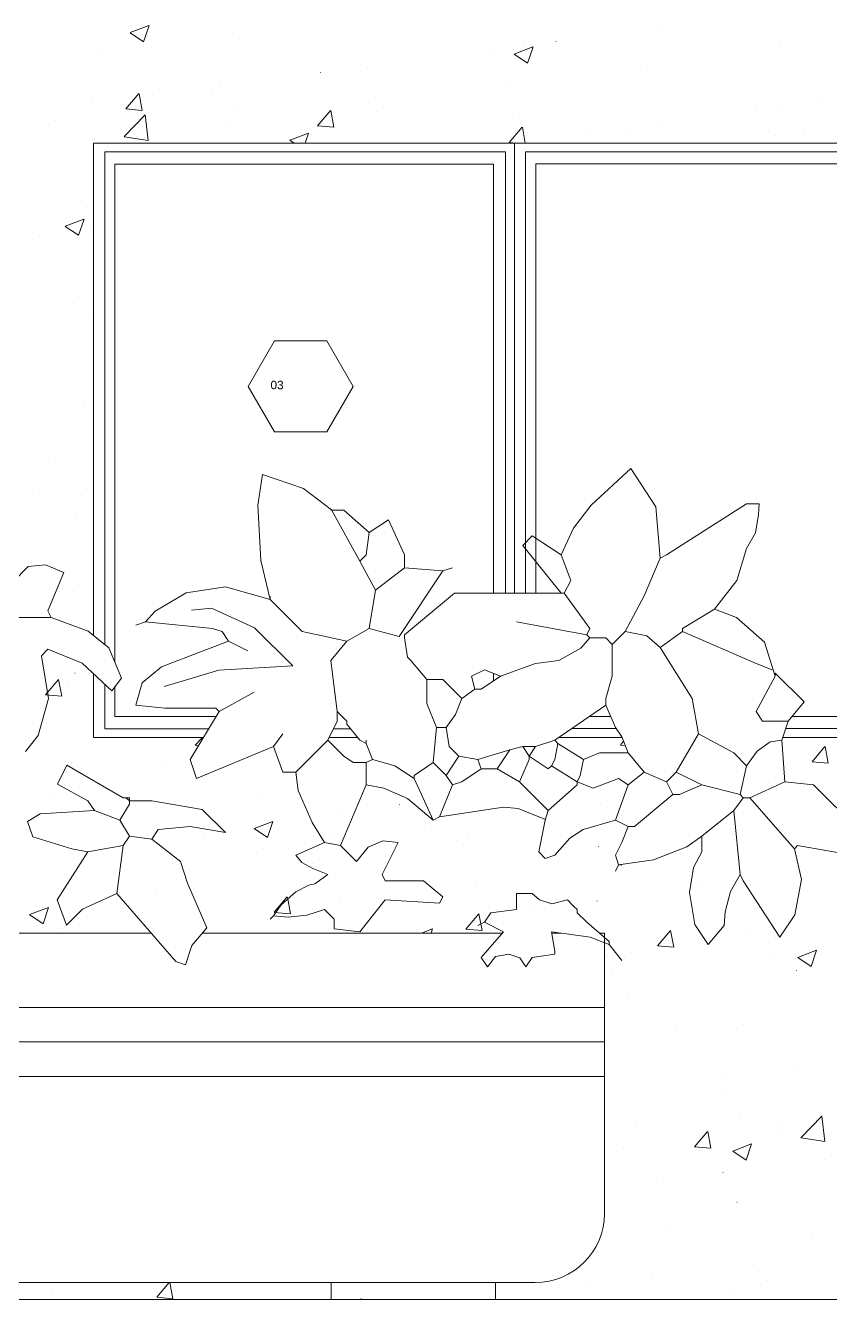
# Model space of a CAD drawing. Header units: centimetres. Extents: x -16179 to 12840, y -10704 to 3856.
# Drawn here: x 7382.7 to 7535.7, y -8898.1 to -8655.7 of the extents above; entities that cross this region are included whole.
import ezdxf

# ---------------------------------------------------------------- set-up
doc = ezdxf.new("R2010")
doc.units = ezdxf.units.CM
doc.header["$MEASUREMENT"] = 0
for name, color, linetype, lineweight in [('A-ELEV-MBE1_Num_Penna__7_Num_Penna__7_Num_Penna__7_Num_Penna__7_Num_Penna__7_Num_Penna__7_Num_Penna__7_Num_Penna__7_Num_Penna__7_Num_Penna__7', 7, 'Continuous', 18), ('A-ELEV-PATT_Num_Penna__8_Num_Penna__8_Num_Penna__8_Num_Penna__8_Num_Penna__8_Num_Penna__8_Num_Penna__8_Num_Penna__8_Num_Penna__8_Num_Penna__8', 8, 'Continuous', 18), ('A-GLAZ-FULL_Num_Penna__7_Num_Penna__7_Num_Penna__7_Num_Penna__7_Num_Penna__7_Num_Penna__7_Num_Penna__7_Num_Penna__7_Num_Penna__7_Num_Penna__7', 7, 'Continuous', 18), ('AA - pareti sezionate_Num_Penna__7_Num_Penna__7_Num_Penna__7_Num_Penna__7_Num_Penna__7_Num_Penna__7_Num_Penna__7_Num_Penna__7_Num_Penna__7_Num_Penna__7', 7, 'Continuous', 18), ('AA - serramenti e porte_Num_Penna__4_Num_Penna__4_Num_Penna__4_Num_Penna__4_Num_Penna__4_Num_Penna__4_Num_Penna__4_Num_Penna__4_Num_Penna__4_Num_Penna__4', 4, 'Continuous', 18), ('AA- arredo_Num_Penna__8_Num_Penna__8_Num_Penna__8_Num_Penna__8_Num_Penna__8_Num_Penna__8_Num_Penna__8_Num_Penna__8_Num_Penna__8_Num_Penna__8', 8, 'Continuous', 18), ('Layer1_Num_Penna__7_Num_Penna__7_Num_Penna__7_Num_Penna__7_Num_Penna__7_Num_Penna__7_Num_Penna__7_Num_Penna__7_Num_Penna__7_Num_Penna__7', 7, 'Continuous', 18), ('PROIEZIONI_Num_Penna__145_Num_Penna__145_Num_Penna__145_Num_Penna__145_Num_Penna__145_Num_Penna__145_Num_Penna__145_Num_Penna__145_Num_Penna__145_Num_Penna__145', 145, 'Continuous', 18), ('SIMBOLI FINESTRE_Num_Penna__3_Num_Penna__3_Num_Penna__3_Num_Penna__3_Num_Penna__3_Num_Penna__3_Num_Penna__3_Num_Penna__3_Num_Penna__3_Num_Penna__3', 3, 'Continuous', 18), ('VEGETAZIONE_Num_Penna__94_Num_Penna__94_Num_Penna__94_Num_Penna__94_Num_Penna__94_Num_Penna__94_Num_Penna__94_Num_Penna__94_Num_Penna__94_Num_Penna__94', 94, 'Continuous', 18)]:
    doc.layers.add(name, color=color, linetype=linetype, lineweight=lineweight)
doc.styles.add('GENERATED_STYLE_1', font='Arial.ttf')

msp = doc.modelspace()

# ---------------------------------------------------------------- linework, layer by layer
at = {"layer": 'A-ELEV-MBE1_Num_Penna__7_Num_Penna__7_Num_Penna__7_Num_Penna__7_Num_Penna__7_Num_Penna__7_Num_Penna__7_Num_Penna__7_Num_Penna__7_Num_Penna__7', "color": 7, "linetype": 'Continuous', "lineweight": 18}
msp.add_line((7628.14, -8898.1), (7028.05, -8898.1), dxfattribs=at)
at = {"layer": 'A-ELEV-PATT_Num_Penna__8_Num_Penna__8_Num_Penna__8_Num_Penna__8_Num_Penna__8_Num_Penna__8_Num_Penna__8_Num_Penna__8_Num_Penna__8_Num_Penna__8', "color": 8, "linetype": 'Continuous', "lineweight": 18}
for p, q in [((7402.6, -8657.08), (7406.16, -8655.71)), ((7405.15, -8658.8), (7406.18, -8655.73)), ((7402.61, -8657.09), (7405.14, -8658.8)), ((7405.92, -8657.61), (7405.93, -8657.61)), ((7422.09, -8657.3), (7422.09, -8657.3)), ((7502.78, -8656.25), (7502.78, -8656.25)), ((7396.43, -8660.56), (7396.43, -8660.56)), ((7470.82, -8660.46), (7470.83, -8660.46)), ((7475.61, -8661.15), (7479.17, -8659.78)), ((7477.35, -8658.59), (7477.35, -8658.59)), ((7478.15, -8662.86), (7479.18, -8659.8)), ((7483.54, -8658.79), (7483.55, -8658.79)), ((7525.98, -8659.77), (7525.99, -8659.77)), ((7475.62, -8661.16), (7478.15, -8662.87)), ((7438.74, -8664.68), (7438.75, -8664.68)), ((7447.72, -8663.68), (7447.73, -8663.68)), ((7499.6, -8663.58), (7499.6, -8663.58)), ((7419.5, -8667.22), (7419.51, -8667.22)), ((7473.94, -8666.83), (7473.94, -8666.83)), ((7395.24, -8669.82), (7395.25, -8669.82)), ((7401.78, -8671.6), (7404.23, -8668.68)), ((7404.86, -8671.88), (7404.27, -8668.7)), ((7406.78, -8668.89), (7406.79, -8668.89)), ((7418.09, -8668.77), (7418.1, -8668.77)), ((7401.47, -8676.85), (7405.43, -8672.73)), ((7401.79, -8671.6), (7404.82, -8671.87)), ((7405.99, -8677.57), (7405.43, -8672.74)), ((7422.36, -8670.96), (7422.37, -8670.96)), ((7438.22, -8674.79), (7440.66, -8671.87)), ((7441.3, -8675.07), (7440.71, -8671.88)), ((7447.86, -8670.41), (7447.86, -8670.41)), ((7449.48, -8672.11), (7449.48, -8672.11)), ((7521.5, -8672.07), (7521.5, -8672.07)), ((7526.37, -8671.29), (7526.38, -8671.29)), ((7534.22, -8670.39), (7534.22, -8670.39)), ((7388.47, -8673.85), (7388.47, -8673.85)), ((7421.47, -8674.21), (7421.48, -8674.21)), ((7438.22, -8674.79), (7441.26, -8675.06)), ((7474.65, -8677.97), (7477.1, -8675.05)), ((7476.6, -8673.25), (7476.6, -8673.25)), ((7477.71, -8678.1), (7477.15, -8675.07)), ((7503.71, -8674.4), (7503.72, -8674.4)), ((7395.81, -8677.47), (7395.82, -8677.47)), ((7401.48, -8676.87), (7406, -8677.57)), ((7432.93, -8677.53), (7436.48, -8676.17)), ((7432.94, -8677.55), (7433.77, -8678.1)), ((7435.85, -8678.1), (7436.5, -8676.18)), ((7489.42, -8676.29), (7489.42, -8676.29)), ((7496.75, -8676.37), (7496.75, -8676.37)), ((7525.36, -8676.68), (7525.37, -8676.68)), ((7530.83, -8675.54), (7530.84, -8675.54)), ((7474.66, -8677.98), (7476.11, -8678.1)), ((7393.42, -8688.93), (7393.42, -8688.93)), ((7390.24, -8693.92), (7393.8, -8692.55)), ((7390.25, -8693.93), (7392.78, -8695.63)), ((7392.79, -8695.63), (7393.82, -8692.56)), ((7395.19, -8694.38), (7395.2, -8694.38)), ((7385.35, -8695.77), (7385.36, -8695.77)), ((7392.77, -8707.29), (7392.78, -8707.29)), ((7394.58, -8711.29), (7394.58, -8711.29)), ((7393.96, -8728.2), (7393.96, -8728.2)), ((7388.32, -8738.18), (7388.32, -8738.18)), ((7385.28, -8744.83), (7385.29, -8744.83)), ((7393.34, -8745.11), (7393.35, -8745.11)), ((7392.47, -8748.7), (7392.47, -8748.7)), ((7392.1, -8778.93), (7392.11, -8778.93)), ((7386.49, -8783.04), (7388.94, -8780.12)), ((7389.57, -8783.33), (7388.98, -8780.14)), ((7390.64, -8780.68), (7390.64, -8780.68)), ((7386.49, -8783.05), (7389.53, -8783.31)), ((7414.94, -8792.64), (7416.37, -8791.16)), ((7414.95, -8792.66), (7415.56, -8792.75)), ((7495.8, -8792.61), (7496.39, -8791.9)), ((7495.81, -8792.61), (7496.7, -8792.69)), ((7532.24, -8795.79), (7534.68, -8792.88)), ((7535.32, -8796.08), (7534.73, -8792.9)), ((7532.24, -8795.8), (7535.28, -8796.07)), ((7426.71, -8802.77), (7426.71, -8802.77)), ((7426.17, -8808.5), (7429.72, -8807.13)), ((7426.18, -8808.51), (7428.71, -8810.22)), ((7428.71, -8810.22), (7429.74, -8807.15)), ((7427.95, -8812.32), (7427.96, -8812.32)), ((7383.48, -8824.88), (7387.04, -8823.52)), ((7383.5, -8824.9), (7386.02, -8826.6)), ((7386.03, -8826.6), (7387.06, -8823.53)), ((7466.41, -8827.63), (7468.86, -8824.71)), ((7469.49, -8827.91), (7468.9, -8824.73)), ((7457.96, -8828.39), (7460.05, -8827.59)), ((7459.8, -8828.39), (7460.06, -8827.6)), ((7466.42, -8827.64), (7469.45, -8827.9)), ((7502.85, -8830.82), (7505.3, -8827.9)), ((7505.93, -8831.1), (7505.34, -8827.92)), ((7502.85, -8830.82), (7505.89, -8831.09)), ((7529.5, -8833.02), (7533.05, -8831.65)), ((7532.04, -8834.74), (7533.07, -8831.67)), ((7525.07, -8833.18), (7525.08, -8833.18)), ((7529.51, -8833.03), (7532.04, -8834.74)), ((7529.3, -8835.53), (7529.31, -8835.53)), ((7497.22, -8839.75), (7497.22, -8839.75)), ((7506.52, -8846.49), (7506.53, -8846.49)), ((7519.19, -8845.79), (7519.19, -8845.79)), ((7528.66, -8853.89), (7528.66, -8853.89)), ((7515.94, -8855.57), (7515.94, -8855.57)), ((7515.18, -8859.14), (7515.18, -8859.14)), ((7518.57, -8862.7), (7518.57, -8862.7)), ((7530.11, -8867.35), (7534.06, -8863.23)), ((7534.63, -8868.07), (7534.07, -8863.24)), ((7498.77, -8864.81), (7498.78, -8864.81)), ((7509.9, -8869.03), (7512.34, -8866.11)), ((7512.98, -8869.31), (7512.39, -8866.13)), ((7525.89, -8865.96), (7525.9, -8865.96)), ((7525.92, -8864.27), (7525.93, -8864.27)), ((7509.9, -8869.03), (7512.94, -8869.3)), ((7517.14, -8869.86), (7520.69, -8868.49)), ((7519.68, -8871.57), (7520.71, -8868.5)), ((7530.12, -8867.37), (7534.63, -8868.07)), ((7496.3, -8869.36), (7496.3, -8869.36)), ((7517.15, -8869.87), (7519.67, -8871.57)), ((7534.53, -8871.39), (7534.54, -8871.39)), ((7515.29, -8873.93), (7515.3, -8873.93)), ((7502.57, -8875.6), (7502.58, -8875.6)), ((7517.95, -8879.61), (7517.96, -8879.61)), ((7505.07, -8884.96), (7505.08, -8884.96)), ((7532.19, -8886.1), (7532.2, -8886.1)), ((7521.17, -8891.43), (7521.17, -8891.43)), ((7407.63, -8897.68), (7409.98, -8894.88)), ((7410.71, -8897.96), (7410.15, -8894.88)), ((7489.21, -8895.64), (7489.22, -8895.64)), ((7501.93, -8893.96), (7501.93, -8893.96)), ((7523.83, -8894.58), (7523.83, -8894.58)), ((7387.78, -8897.31), (7387.79, -8897.31)), ((7407.64, -8897.68), (7410.68, -8897.95)), ((7446.39, -8898.1), (7446.52, -8897.95)), ((7446.59, -8898.1), (7446.56, -8897.97)), ((7517.33, -8896.52), (7517.34, -8896.52))]:
    msp.add_line(p, q, dxfattribs=at)
at = {"layer": 'A-GLAZ-FULL_Num_Penna__7_Num_Penna__7_Num_Penna__7_Num_Penna__7_Num_Penna__7_Num_Penna__7_Num_Penna__7_Num_Penna__7_Num_Penna__7_Num_Penna__7', "color": 7, "linetype": 'Continuous', "lineweight": 18}
for p, q in [((7471.66, -8780.41), (7471.66, -8779.02)), ((7444.47, -8789.5), (7441.24, -8789.5))]:
    msp.add_line(p, q, dxfattribs=at)
at = {"layer": 'AA - pareti sezionate_Num_Penna__7_Num_Penna__7_Num_Penna__7_Num_Penna__7_Num_Penna__7_Num_Penna__7_Num_Penna__7_Num_Penna__7_Num_Penna__7_Num_Penna__7', "color": 7, "linetype": 'Continuous', "lineweight": 18}
msp.add_line((7678.14, -8898.1), (6677.35, -8898.1), dxfattribs=at)
at = {"layer": 'AA - serramenti e porte_Num_Penna__4_Num_Penna__4_Num_Penna__4_Num_Penna__4_Num_Penna__4_Num_Penna__4_Num_Penna__4_Num_Penna__4_Num_Penna__4_Num_Penna__4', "color": 4, "linetype": 'Continuous', "lineweight": 18}
for p, q in [((7395.63, -8678.1), (7475.63, -8678.09)), ((7395.63, -8678.1), (7395.63, -8771.76)), ((7397.77, -8773.52), (7397.77, -8679.77)), ((7397.77, -8679.77), (7473.96, -8679.77)), ((7473.96, -8763.73), (7473.96, -8679.77)), ((7475.63, -8678.09), (7555.63, -8678.08)), ((7475.63, -8678.09), (7475.63, -8763.73)), ((7477.77, -8679.76), (7553.96, -8679.76)), ((7477.77, -8679.76), (7477.77, -8763.73)), ((7399.69, -8776.92), (7399.69, -8682.07)), ((7399.69, -8682.07), (7471.66, -8682.07)), ((7471.66, -8763.73), (7471.66, -8682.07)), ((7479.69, -8763.73), (7479.69, -8682.06)), ((7479.69, -8682.06), (7551.66, -8682.06)), ((7392.72, -8762.02), (7392.73, -8762.02)), ((7395.63, -8779.05), (7395.63, -8791.17)), ((7397.77, -8789.5), (7397.77, -8781.06)), ((7399.69, -8787.2), (7399.69, -8781.52)), ((7418.9, -8787.2), (7399.69, -8787.2)), ((7443.79, -8788.65), (7446.23, -8791.69)), ((7493.96, -8787.19), (7489.85, -8787.19)), ((7551.66, -8787.19), (7528.38, -8787.19)), ((7416.51, -8791.17), (7395.66, -8791.17)), ((7417.52, -8789.5), (7397.77, -8789.5)), ((7445.81, -8791.17), (7440.41, -8791.17)), ((7496.09, -8791.16), (7484.07, -8791.16)), ((7495, -8789.49), (7486.5, -8789.49)), ((7555.63, -8791.16), (7526.63, -8791.16)), ((7553.96, -8789.49), (7527.19, -8789.49))]:
    msp.add_line(p, q, dxfattribs=at)
at = {"layer": 'AA- arredo_Num_Penna__8_Num_Penna__8_Num_Penna__8_Num_Penna__8_Num_Penna__8_Num_Penna__8_Num_Penna__8_Num_Penna__8_Num_Penna__8_Num_Penna__8', "color": 8, "linetype": 'Continuous', "lineweight": 18}
for p, q in [((7497.77, -8739.98), (7490.24, -8746.99)), ((7502.52, -8747.29), (7497.77, -8739.98)), ((7427.72, -8741.15), (7426.88, -8746.99)), ((7435.53, -8743.78), (7427.72, -8741.15)), ((7440.84, -8747.87), (7435.53, -8743.78)), ((7426.88, -8746.99), (7427.44, -8757.52)), ((7446.23, -8757.66), (7440.84, -8747.87)), ((7490.24, -8746.99), (7486.89, -8751.38)), ((7503.36, -8757.05), (7502.52, -8747.29)), ((7519.76, -8746.72), (7504.57, -8756.44)), ((7522.2, -8746.72), (7519.76, -8746.72)), ((7522.05, -8748.75), (7522.2, -8746.72)), ((7443.19, -8747.93), (7440.76, -8747.93)), ((7448.05, -8752.19), (7443.19, -8747.93)), ((7451.7, -8749.75), (7448.05, -8752.19)), ((7454.73, -8756.44), (7451.7, -8749.75)), ((7521.5, -8752.26), (7522.05, -8748.75)), ((7448.05, -8752.19), (7447.44, -8756.44)), ((7486.89, -8751.38), (7484.51, -8756.44)), ((7519.77, -8755.22), (7521.5, -8752.26)), ((7479.04, -8752.79), (7477.22, -8754.62)), ((7477.22, -8754.62), (7484.51, -8763.73)), ((7484.51, -8756.44), (7479.04, -8752.79)), ((7427.44, -8757.52), (7429.21, -8764.95)), ((7447.44, -8756.44), (7446.23, -8757.66)), ((7454.73, -8758.87), (7454.73, -8756.44)), ((7486.34, -8761.3), (7484.51, -8756.44)), ((7500.28, -8764.24), (7503.36, -8757.05)), ((7504.57, -8756.44), (7503.36, -8757.05)), ((7519.77, -8755.22), (7517.94, -8761.3)), ((7383.17, -8758.64), (7380.26, -8761.64)), ((7386.52, -8758.35), (7383.17, -8758.64)), ((7389.99, -8759.81), (7386.52, -8758.35)), ((7386.95, -8767.11), (7389.99, -8759.81)), ((7446.23, -8757.66), (7449.26, -8763.13)), ((7449.26, -8763.13), (7454.73, -8758.87)), ((7453.7, -8771.96), (7462.03, -8759.48)), ((7462.03, -8759.48), (7454.73, -8758.87)), ((7463.85, -8758.87), (7462.03, -8759.48)), ((7485.12, -8763.73), (7486.34, -8761.3)), ((7517.94, -8761.3), (7513.69, -8766.77)), ((7413.21, -8763.66), (7407.35, -8767.17)), ((7420.7, -8762.52), (7413.21, -8763.66)), ((7429.21, -8764.95), (7420.7, -8762.52)), ((7429.21, -8764.34), (7429.21, -8764.95)), ((7449.26, -8763.13), (7448.05, -8770.42)), ((7454.73, -8771.63), (7464.22, -8763.73)), ((7464.22, -8763.73), (7483.91, -8763.73)), ((7484.51, -8763.73), (7483.91, -8763.73)), ((7484.51, -8763.73), (7485.12, -8763.73)), ((7485.12, -8763.73), (7489.98, -8770.42)), ((7496.67, -8771.03), (7500.28, -8764.24)), ((7387.55, -8768.32), (7386.95, -8767.11)), ((7407.35, -8767.17), (7405.5, -8769.2)), ((7418.07, -8766.55), (7414.24, -8766.94)), ((7426.24, -8770.31), (7418.07, -8766.55)), ((7429.21, -8764.95), (7435.29, -8771.03)), ((7513.69, -8766.77), (7507.61, -8770.42)), ((7517.87, -8768.34), (7513.69, -8766.77)), ((7377.83, -8768.32), (7387.55, -8768.32)), ((7394.61, -8770.92), (7387.55, -8768.32)), ((7405.5, -8769.2), (7403.68, -8769.81)), ((7418.27, -8770.42), (7405.5, -8769.2)), ((7489.38, -8771.63), (7476.01, -8769.2)), ((7523.17, -8773.01), (7517.87, -8768.34)), ((7398.52, -8774.14), (7394.61, -8770.92)), ((7420.09, -8771.03), (7418.27, -8770.42)), ((7421.31, -8772.85), (7420.09, -8771.03)), ((7433.53, -8777.56), (7426.24, -8770.31)), ((7435.29, -8771.03), (7443.79, -8772.85)), ((7443.79, -8772.85), (7448.05, -8770.42)), ((7448.05, -8770.42), (7453.7, -8771.96)), ((7454.73, -8772.24), (7454.73, -8771.63)), ((7489.98, -8770.42), (7489.38, -8771.63)), ((7489.38, -8771.63), (7489.98, -8772.24)), ((7494.24, -8773.46), (7496.67, -8771.03)), ((7500.84, -8771.85), (7496.67, -8771.03)), ((7503.36, -8774.07), (7500.84, -8771.85)), ((7507.61, -8771.03), (7503.36, -8774.07)), ((7507.61, -8770.42), (7507.61, -8771.03)), ((7507.61, -8771.03), (7521.59, -8777.1)), ((7385.73, -8775.61), (7386.95, -8774.4)), ((7386.95, -8774.4), (7393.49, -8777.06)), ((7400.93, -8779.87), (7398.52, -8774.14)), ((7416.44, -8774.67), (7421.31, -8772.85)), ((7424.95, -8774.67), (7421.31, -8772.85)), ((7443.79, -8772.85), (7440.76, -8776.5)), ((7454.73, -8772.24), (7455.34, -8775.89)), ((7488.28, -8774.18), (7484.1, -8776.52)), ((7489.98, -8772.24), (7488.28, -8774.18)), ((7489.98, -8772.24), (7493.02, -8772.24)), ((7493.02, -8772.24), (7494.24, -8773.46)), ((7494.24, -8773.46), (7494.24, -8779.54)), ((7503.36, -8774.07), (7509.43, -8783.79)), ((7525.24, -8779.54), (7523.17, -8773.01)), ((7387.07, -8783.78), (7385.73, -8775.61)), ((7408.54, -8777.71), (7416.44, -8774.67)), ((7440.76, -8776.5), (7441.97, -8786.22)), ((7455.34, -8775.89), (7455.95, -8776.5)), ((7455.95, -8776.5), (7458.99, -8780.14)), ((7484.1, -8776.52), (7479.65, -8777.1)), ((7393.49, -8777.06), (7399.1, -8782.3)), ((7404.9, -8780.75), (7408.54, -8777.71)), ((7409.05, -8781.45), (7419.43, -8778.34)), ((7419.43, -8778.34), (7433.53, -8777.56)), ((7469.93, -8778.32), (7467.5, -8779.54)), ((7472.97, -8779.54), (7469.93, -8778.32)), ((7479.65, -8777.1), (7472.97, -8779.54)), ((7521.59, -8777.1), (7524.63, -8778.32)), ((7530.71, -8784.4), (7525.24, -8778.93)), ((7399.1, -8782.3), (7400.93, -8779.87)), ((7403.68, -8785.01), (7404.9, -8780.75)), ((7458.99, -8780.14), (7458.98, -8784.71)), ((7462.03, -8780.14), (7458.99, -8780.14)), ((7465.67, -8783.79), (7462.03, -8780.14)), ((7467.5, -8779.54), (7468.11, -8781.97)), ((7469.32, -8781.97), (7472.97, -8779.54)), ((7494.24, -8779.54), (7493.02, -8783.79)), ((7525.24, -8779.54), (7521.59, -8786.22)), ((7385.12, -8790.81), (7387.07, -8783.78)), ((7419.48, -8786.22), (7426.17, -8782.57)), ((7465.67, -8783.79), (7464.46, -8786.83)), ((7468.11, -8781.97), (7465.67, -8783.79)), ((7468.11, -8781.97), (7469.32, -8781.97)), ((7493.02, -8783.79), (7493.02, -8785.01)), ((7509.43, -8783.79), (7510.65, -8790.48)), ((7409.15, -8785.61), (7403.68, -8785.01)), ((7418.88, -8785.61), (7409.15, -8785.61)), ((7414.01, -8795.34), (7419.48, -8786.22)), ((7419.48, -8786.22), (7418.88, -8785.61)), ((7441.97, -8786.22), (7441.97, -8788.04)), ((7441.97, -8786.22), (7443.79, -8788.04)), ((7458.98, -8784.71), (7460.81, -8789.26)), ((7483.3, -8791.69), (7493.02, -8785.01)), ((7493.02, -8785.01), (7494.85, -8789.26)), ((7521.59, -8786.22), (7522.8, -8788.04)), ((7527.67, -8788.04), (7530.71, -8784.4)), ((7441.97, -8788.04), (7440.15, -8791.69)), ((7443.79, -8788.04), (7443.79, -8788.65)), ((7464.46, -8786.83), (7462.64, -8789.26)), ((7522.8, -8788.04), (7527.67, -8788.04)), ((7526.45, -8791.69), (7527.67, -8788.04)), ((7382.69, -8793.85), (7385.12, -8790.81)), ((7431.64, -8790.48), (7429.82, -8792.91)), ((7460.81, -8789.26), (7460.2, -8795.95)), ((7462.64, -8789.26), (7460.81, -8789.26)), ((7462.64, -8789.26), (7463.24, -8792.91)), ((7494.85, -8789.26), (7496.06, -8791.08)), ((7496.06, -8791.08), (7497.28, -8794.12)), ((7506.39, -8797.77), (7510.65, -8790.48)), ((7510.65, -8790.48), (7517.33, -8794.12)), ((7429.82, -8792.91), (7415.23, -8798.98)), ((7429.82, -8792.91), (7431.64, -8797.77)), ((7434.07, -8797.77), (7440.15, -8791.69)), ((7440.15, -8791.69), (7443.19, -8794.73)), ((7441.31, -8792.28), (7441.32, -8792.28)), ((7446.23, -8791.69), (7447.44, -8792.3)), ((7447.42, -8792.34), (7447.43, -8792.34)), ((7447.44, -8792.3), (7447.44, -8791.69)), ((7448.66, -8795.34), (7447.44, -8792.3)), ((7463.24, -8792.91), (7465.07, -8794.73)), ((7468.71, -8795.34), (7474.79, -8793.51)), ((7474.79, -8793.51), (7472.36, -8797.16)), ((7477.22, -8792.91), (7474.79, -8793.51)), ((7479.65, -8792.91), (7477.22, -8792.91)), ((7478.44, -8794.73), (7477.22, -8792.91)), ((7478.44, -8794.73), (7479.65, -8792.91)), ((7479.65, -8792.91), (7483.3, -8791.69)), ((7483.3, -8791.69), (7483.91, -8792.3)), ((7483.91, -8792.3), (7483.3, -8795.34)), ((7483.91, -8792.3), (7488.77, -8795.34)), ((7519.77, -8796.55), (7521.77, -8793.77)), ((7521.77, -8793.77), (7524.29, -8792.02)), ((7524.29, -8792.02), (7526.45, -8791.69)), ((7526.45, -8791.69), (7527.06, -8799.59)), ((7391.49, -8795.84), (7391.49, -8795.84)), ((7415.23, -8798.98), (7414.01, -8795.34)), ((7443.19, -8794.73), (7445.01, -8795.95)), ((7445.01, -8795.95), (7447.44, -8795.95)), ((7447.44, -8795.95), (7448.66, -8795.34)), ((7447.44, -8800.2), (7447.44, -8795.95)), ((7452.91, -8796.55), (7448.66, -8795.34)), ((7460.2, -8795.95), (7456.56, -8798.38)), ((7462.64, -8798.38), (7460.2, -8795.95)), ((7465.07, -8794.73), (7462.64, -8798.38)), ((7465.07, -8794.73), (7468.71, -8795.34)), ((7469.32, -8797.16), (7468.71, -8795.34)), ((7476.61, -8799.59), (7478.44, -8795.34)), ((7482.08, -8797.16), (7478.44, -8794.73)), ((7478.44, -8795.34), (7478.44, -8794.73)), ((7483.3, -8795.34), (7482.69, -8796.55)), ((7488.77, -8795.34), (7488.16, -8798.38)), ((7491.81, -8794.12), (7488.77, -8795.34)), ((7497.28, -8794.12), (7491.81, -8794.12)), ((7500.32, -8797.77), (7497.28, -8794.12)), ((7517.33, -8794.12), (7519.77, -8796.55)), ((7521.04, -8795.06), (7521.05, -8795.06)), ((7390.55, -8796.47), (7388.75, -8800.06)), ((7401.25, -8802.63), (7390.55, -8796.47)), ((7409.23, -8796.51), (7409.24, -8796.51)), ((7431.64, -8797.77), (7434.07, -8797.77)), ((7434.53, -8801.26), (7434.07, -8797.77)), ((7456.56, -8798.98), (7452.91, -8796.55)), ((7456.56, -8798.38), (7456.56, -8798.98)), ((7462.64, -8798.38), (7463.85, -8800.2)), ((7465.67, -8799.59), (7469.32, -8797.16)), ((7472.36, -8797.16), (7469.32, -8797.16)), ((7472.36, -8797.16), (7476.61, -8799.59)), ((7482.69, -8796.55), (7482.08, -8797.16)), ((7482.69, -8796.55), (7487.55, -8799.59)), ((7488.16, -8798.38), (7487.55, -8799.59)), ((7497.28, -8800.2), (7500.32, -8797.77)), ((7504.57, -8799.59), (7500.32, -8797.77)), ((7506.39, -8797.77), (7504.57, -8799.59)), ((7511.26, -8800.2), (7506.39, -8797.77)), ((7518.55, -8802.02), (7519.77, -8796.55)), ((7388.75, -8800.06), (7394.57, -8803.24)), ((7389.99, -8799.04), (7390, -8799.04)), ((7442.58, -8811.75), (7447.44, -8800.2)), ((7450.83, -8800.79), (7447.44, -8800.2)), ((7455.29, -8802.78), (7450.83, -8800.79)), ((7456.56, -8798.98), (7460.2, -8806.89)), ((7463.85, -8800.2), (7461.42, -8806.28)), ((7463.85, -8800.2), (7465.67, -8799.59)), ((7476.61, -8799.59), (7482.08, -8805.06)), ((7487.55, -8800.2), (7482.08, -8805.06)), ((7487.55, -8799.59), (7487.55, -8800.2)), ((7487.55, -8799.59), (7490.59, -8800.81)), ((7490.59, -8800.81), (7495.45, -8798.98)), ((7494.66, -8798.87), (7494.66, -8798.87)), ((7497.28, -8800.2), (7494.85, -8806.89)), ((7495.45, -8798.98), (7497.28, -8800.2)), ((7505.79, -8802.02), (7504.57, -8799.59)), ((7511.26, -8800.2), (7507, -8802.02)), ((7518.55, -8802.02), (7511.26, -8800.2)), ((7527.06, -8799.59), (7520.37, -8802.63)), ((7523.95, -8799.68), (7523.95, -8799.68)), ((7526.07, -8799.94), (7526.08, -8799.94)), ((7527.06, -8799.59), (7532.53, -8800.2)), ((7532.53, -8800.2), (7547.2, -8814.87)), ((7388.17, -8802.51), (7388.17, -8802.51)), ((7394.57, -8803.24), (7395.78, -8805.06)), ((7399.59, -8801.63), (7399.59, -8801.63)), ((7401.86, -8802.63), (7401.25, -8802.63)), ((7402.47, -8802.63), (7401.86, -8802.63)), ((7401.86, -8802.63), (7402.47, -8803.24)), ((7402.47, -8803.24), (7402.47, -8802.63)), ((7402.47, -8803.24), (7406.72, -8803.24)), ((7402.47, -8803.24), (7402.47, -8803.85)), ((7416.28, -8804.88), (7406.72, -8803.24)), ((7437.21, -8807.34), (7434.53, -8801.26)), ((7460.2, -8806.89), (7455.29, -8802.78)), ((7498.49, -8808.1), (7505.79, -8802.02)), ((7504.71, -8802.21), (7504.71, -8802.21)), ((7507, -8802.02), (7505.79, -8802.02)), ((7519.16, -8802.63), (7517.33, -8805.06)), ((7519.16, -8802.63), (7518.55, -8802.02)), ((7520.37, -8802.63), (7519.16, -8802.63)), ((7528.88, -8812.36), (7520.37, -8802.63)), ((7383.1, -8807.15), (7385.45, -8805.67)), ((7385.45, -8805.67), (7395.78, -8805.06)), ((7395.78, -8805.06), (7400.64, -8806.89)), ((7402.47, -8803.85), (7400.64, -8806.89)), ((7420.74, -8809.27), (7416.28, -8804.88)), ((7442.91, -8805.69), (7442.92, -8805.69)), ((7453.82, -8803.92), (7453.83, -8803.92)), ((7461.42, -8806.28), (7473.57, -8804.45)), ((7473.57, -8804.45), (7476.33, -8804.69)), ((7476.33, -8804.69), (7481.52, -8806.75)), ((7482.08, -8805.06), (7481.48, -8806.89)), ((7491.99, -8803.89), (7492, -8803.89)), ((7496.45, -8805.03), (7496.45, -8805.03)), ((7517.33, -8805.06), (7511.26, -8809.92)), ((7517.33, -8805.06), (7518.55, -8817.22)), ((7384.1, -8810.05), (7383.1, -8807.15)), ((7383.18, -8807.31), (7383.19, -8807.31)), ((7400.64, -8806.89), (7402.47, -8809.92)), ((7414.01, -8808.1), (7407.94, -8808.71)), ((7410.3, -8808.45), (7410.3, -8808.45)), ((7414.01, -8808.1), (7420.74, -8809.27)), ((7439.54, -8811.14), (7437.21, -8807.34)), ((7459.91, -8808.11), (7459.91, -8808.11)), ((7461.42, -8806.28), (7460.2, -8806.89)), ((7481.48, -8806.89), (7480.26, -8812.96)), ((7488.69, -8808.71), (7494.85, -8806.89)), ((7494.85, -8806.89), (7497.28, -8808.1)), ((7497.28, -8808.1), (7496.06, -8811.14)), ((7497.28, -8808.1), (7498.49, -8808.1)), ((7391.53, -8812.36), (7384.1, -8810.05)), ((7402.47, -8809.92), (7401.25, -8811.75)), ((7402.47, -8809.92), (7406.72, -8810.53)), ((7407.94, -8808.71), (7406.72, -8810.53)), ((7406.72, -8810.53), (7412.19, -8814.79)), ((7416.53, -8809.5), (7416.53, -8809.5)), ((7437.42, -8809.6), (7437.42, -8809.6)), ((7440.67, -8810.64), (7440.67, -8810.64)), ((7447.81, -8812.02), (7450.61, -8810.85)), ((7450.61, -8810.85), (7453.52, -8811.14)), ((7464.54, -8810.74), (7464.54, -8810.74)), ((7466.82, -8810.11), (7466.83, -8810.11)), ((7483.3, -8813.57), (7486.19, -8810.34)), ((7486.19, -8810.34), (7488.69, -8808.71)), ((7508.41, -8811.97), (7511.26, -8809.92)), ((7511.26, -8809.92), (7511.26, -8810.53)), ((7511.26, -8810.53), (7511.26, -8812.96)), ((7388.69, -8822.04), (7394.57, -8812.96)), ((7390.87, -8812.76), (7390.87, -8812.76)), ((7394.57, -8812.96), (7391.53, -8812.36)), ((7401.25, -8811.75), (7394.57, -8812.96)), ((7401.25, -8811.75), (7400.03, -8820.86)), ((7434.07, -8813.57), (7439.54, -8811.14)), ((7439.54, -8811.14), (7442.58, -8811.75)), ((7442.58, -8811.75), (7445.62, -8814.79)), ((7445.62, -8814.79), (7447.81, -8812.02)), ((7453.52, -8811.14), (7450.48, -8817.22)), ((7480.26, -8812.96), (7481.48, -8814.18)), ((7491.65, -8811.89), (7491.66, -8811.89)), ((7496.06, -8811.14), (7494.85, -8813.57)), ((7502.08, -8814.48), (7508.41, -8811.97)), ((7511.26, -8812.96), (7509.66, -8815.89)), ((7529.49, -8811.75), (7528.88, -8812.36)), ((7530.22, -8818.17), (7528.88, -8812.36)), ((7547.2, -8814.87), (7529.49, -8811.75)), ((7412.19, -8814.79), (7413.49, -8818.92)), ((7435.2, -8814.94), (7434.07, -8813.57)), ((7437.32, -8816.11), (7435.2, -8814.94)), ((7437.2, -8815.2), (7437.2, -8815.2)), ((7481.48, -8814.18), (7483.3, -8813.57)), ((7494.04, -8815.78), (7494.04, -8815.78)), ((7494.85, -8813.57), (7495.45, -8815.39)), ((7495.45, -8815.39), (7494.85, -8816.61)), ((7495.45, -8815.39), (7502.08, -8814.48)), ((7496.06, -8815.39), (7495.45, -8815.39)), ((7440.15, -8817.22), (7437.32, -8816.11)), ((7437.72, -8819.04), (7440.15, -8817.22)), ((7450.48, -8817.22), (7451.09, -8818.43)), ((7509.66, -8815.89), (7508.93, -8820.68)), ((7516.72, -8820.46), (7518.55, -8817.22)), ((7518.55, -8817.22), (7519.16, -8818.43)), ((7528.97, -8824.92), (7530.22, -8818.17)), ((7407.57, -8820.28), (7407.58, -8820.28)), ((7413.49, -8818.92), (7417.14, -8827.4)), ((7431.29, -8823.01), (7434.08, -8820.56)), ((7434.08, -8820.56), (7436.54, -8819.27)), ((7436.54, -8819.27), (7437.72, -8819.04)), ((7451.09, -8818.43), (7458.38, -8818.43)), ((7458.38, -8818.43), (7462.03, -8821.47)), ((7468.38, -8819.03), (7468.38, -8819.03)), ((7510.58, -8819.72), (7510.59, -8819.72)), ((7515.68, -8824.37), (7516.72, -8820.46)), ((7519.16, -8818.43), (7526.1, -8829.16)), ((7390.51, -8826.91), (7388.69, -8822.04)), ((7400.03, -8820.86), (7393.55, -8823.87)), ((7411.26, -8833.8), (7400.03, -8820.86)), ((7429.81, -8825.12), (7431.29, -8823.01)), ((7429.97, -8824.44), (7432.42, -8821.52)), ((7433.05, -8824.73), (7432.47, -8821.54)), ((7442.3, -8822.61), (7442.3, -8822.61)), ((7451.09, -8822.08), (7446.23, -8828.16)), ((7461.42, -8822.69), (7451.09, -8822.08)), ((7462.03, -8821.47), (7461.42, -8822.69)), ((7476.01, -8823.9), (7476.01, -8820.86)), ((7476.01, -8820.86), (7479.04, -8820.86)), ((7479.04, -8820.86), (7480.38, -8822.09)), ((7480.38, -8822.09), (7482.77, -8822.85)), ((7482.77, -8822.85), (7485.73, -8822.08)), ((7485.73, -8822.08), (7486.95, -8823.3)), ((7491.34, -8822.25), (7491.35, -8822.25)), ((7508.93, -8820.68), (7509.97, -8826.77)), ((7393.55, -8823.87), (7390.51, -8826.91)), ((7429.21, -8825.73), (7429.81, -8825.12)), ((7432.63, -8825.35), (7429.81, -8825.12)), ((7429.98, -8824.45), (7433.02, -8824.71)), ((7436.2, -8825), (7432.63, -8825.35)), ((7439.54, -8823.9), (7436.2, -8825)), ((7441.36, -8825.73), (7439.54, -8823.9)), ((7469.93, -8826.33), (7471.14, -8824.51)), ((7471.14, -8824.51), (7476.01, -8823.9)), ((7478.63, -8823.92), (7478.63, -8823.92)), ((7486.95, -8823.3), (7487.55, -8823.9)), ((7487.55, -8823.9), (7487.55, -8824.51)), ((7487.55, -8824.51), (7489.38, -8826.33)), ((7515.51, -8826.94), (7515.68, -8824.37)), ((7526.1, -8829.16), (7528.97, -8824.92)), ((7389.48, -8827.45), (7389.49, -8827.45)), ((7417.14, -8827.4), (7414.3, -8830.77)), ((7415.91, -8826.41), (7415.92, -8826.41)), ((7441.36, -8827.55), (7441.36, -8825.73)), ((7446.23, -8828.16), (7441.36, -8827.55)), ((7468.71, -8826.94), (7469.93, -8826.33)), ((7473.57, -8828.16), (7469.93, -8826.33)), ((7489.38, -8826.33), (7493.63, -8829.98)), ((7509.97, -8826.77), (7512.47, -8830.59)), ((7512.47, -8830.59), (7515.51, -8826.94)), ((7406.56, -8828.39), (7372.23, -8828.39)), ((7473.38, -8828.39), (7416.31, -8828.39)), ((7446.54, -8828.15), (7446.55, -8828.15)), ((7469.32, -8833.02), (7473.57, -8828.16)), ((7485.57, -8828.51), (7482.69, -8828.16)), ((7482.69, -8828.16), (7483.3, -8831.8)), ((7484.57, -8828.39), (7482.73, -8828.39)), ((7490.04, -8829.16), (7485.57, -8828.51)), ((7493.63, -8830.59), (7490.04, -8829.16)), ((7492.76, -8828.39), (7491.77, -8828.39)), ((7492.76, -8881.71), (7492.76, -8828.39)), ((7493.63, -8829.98), (7493.63, -8830.59)), ((7519.81, -8828.88), (7519.81, -8828.88)), ((7523.98, -8830.25), (7523.98, -8830.25)), ((7414.3, -8830.77), (7413.08, -8834.41)), ((7474.57, -8832.42), (7472.07, -8832.86)), ((7476.64, -8833.08), (7474.57, -8832.42)), ((7483.3, -8832.41), (7479.04, -8833.02)), ((7483.3, -8831.8), (7483.3, -8832.41)), ((7493.42, -8832.69), (7493.43, -8832.69)), ((7493.63, -8830.59), (7496.06, -8833.63)), ((7497.95, -8832.03), (7497.96, -8832.03)), ((7413.08, -8834.41), (7411.26, -8833.8)), ((7470.54, -8834.84), (7469.32, -8833.02)), ((7472.07, -8832.86), (7470.54, -8834.84)), ((7477.83, -8834.84), (7476.64, -8833.08)), ((7479.04, -8833.02), (7477.83, -8834.84)), ((7494.35, -8835.34), (7494.36, -8835.34)), ((7295.66, -8842.53), (7492.76, -8842.53)), ((7270.2, -8849.09), (7492.76, -8849.09)), ((7492.8, -8849.6), (7492.81, -8849.6)), ((7270.2, -8855.65), (7492.76, -8855.65)), ((7283.37, -8894.88), (7479.59, -8894.88)), ((7440.82, -8898.1), (7440.82, -8894.88)), ((7440.82, -8894.88), (7472.06, -8894.88)), ((7472.06, -8894.88), (7472.06, -8898.1))]:
    msp.add_line(p, q, dxfattribs=at)
msp.add_arc((7479.59, -8881.71), 13.17, 270, 0, dxfattribs=at)
at = {"layer": 'Layer1_Num_Penna__7_Num_Penna__7_Num_Penna__7_Num_Penna__7_Num_Penna__7_Num_Penna__7_Num_Penna__7_Num_Penna__7_Num_Penna__7_Num_Penna__7', "color": 7, "linetype": 'Continuous', "lineweight": 18}
msp.add_line((7477.77, -8763.73), (7477.77, -8755.3), dxfattribs=at)
at = {"layer": 'PROIEZIONI_Num_Penna__145_Num_Penna__145_Num_Penna__145_Num_Penna__145_Num_Penna__145_Num_Penna__145_Num_Penna__145_Num_Penna__145_Num_Penna__145_Num_Penna__145', "color": 145, "linetype": 'Continuous', "lineweight": 18}
msp.add_line((7472.06, -8898.1), (7440.82, -8898.1), dxfattribs=at)
at = {"layer": 'SIMBOLI FINESTRE_Num_Penna__3_Num_Penna__3_Num_Penna__3_Num_Penna__3_Num_Penna__3_Num_Penna__3_Num_Penna__3_Num_Penna__3_Num_Penna__3_Num_Penna__3', "color": 3, "linetype": 'Continuous', "lineweight": 18}
for p, q in [((7430.01, -8715.72), (7425.01, -8724.38)), ((7440.01, -8715.72), (7430.01, -8715.72)), ((7445.01, -8724.38), (7440.01, -8715.72)), ((7425.01, -8724.38), (7430.01, -8733.05)), ((7440.01, -8733.05), (7445.01, -8724.38)), ((7430.01, -8733.05), (7440.01, -8733.05))]:
    msp.add_line(p, q, dxfattribs=at)
at = {"layer": 'VEGETAZIONE_Num_Penna__94_Num_Penna__94_Num_Penna__94_Num_Penna__94_Num_Penna__94_Num_Penna__94_Num_Penna__94_Num_Penna__94_Num_Penna__94_Num_Penna__94', "color": 94, "linetype": 'Continuous', "lineweight": 18}
msp.add_line((7525.24, -8778.93), (7525.24, -8779.54), dxfattribs=at)

# ---------------------------------------------------------------- texts
at = {"layer": 'SIMBOLI FINESTRE_Num_Penna__3_Num_Penna__3_Num_Penna__3_Num_Penna__3_Num_Penna__3_Num_Penna__3_Num_Penna__3_Num_Penna__3_Num_Penna__3_Num_Penna__3', "color": 3, "linetype": 'Continuous', "lineweight": 18, "insert": (7429.26, -8724.94), "char_height": 1.615, "attachment_point": 7, "rotation": 359.8326, "style": 'GENERATED_STYLE_1'}
msp.add_mtext('\\A1;03', dxfattribs=at)

doc.saveas('drawing.dxf')
